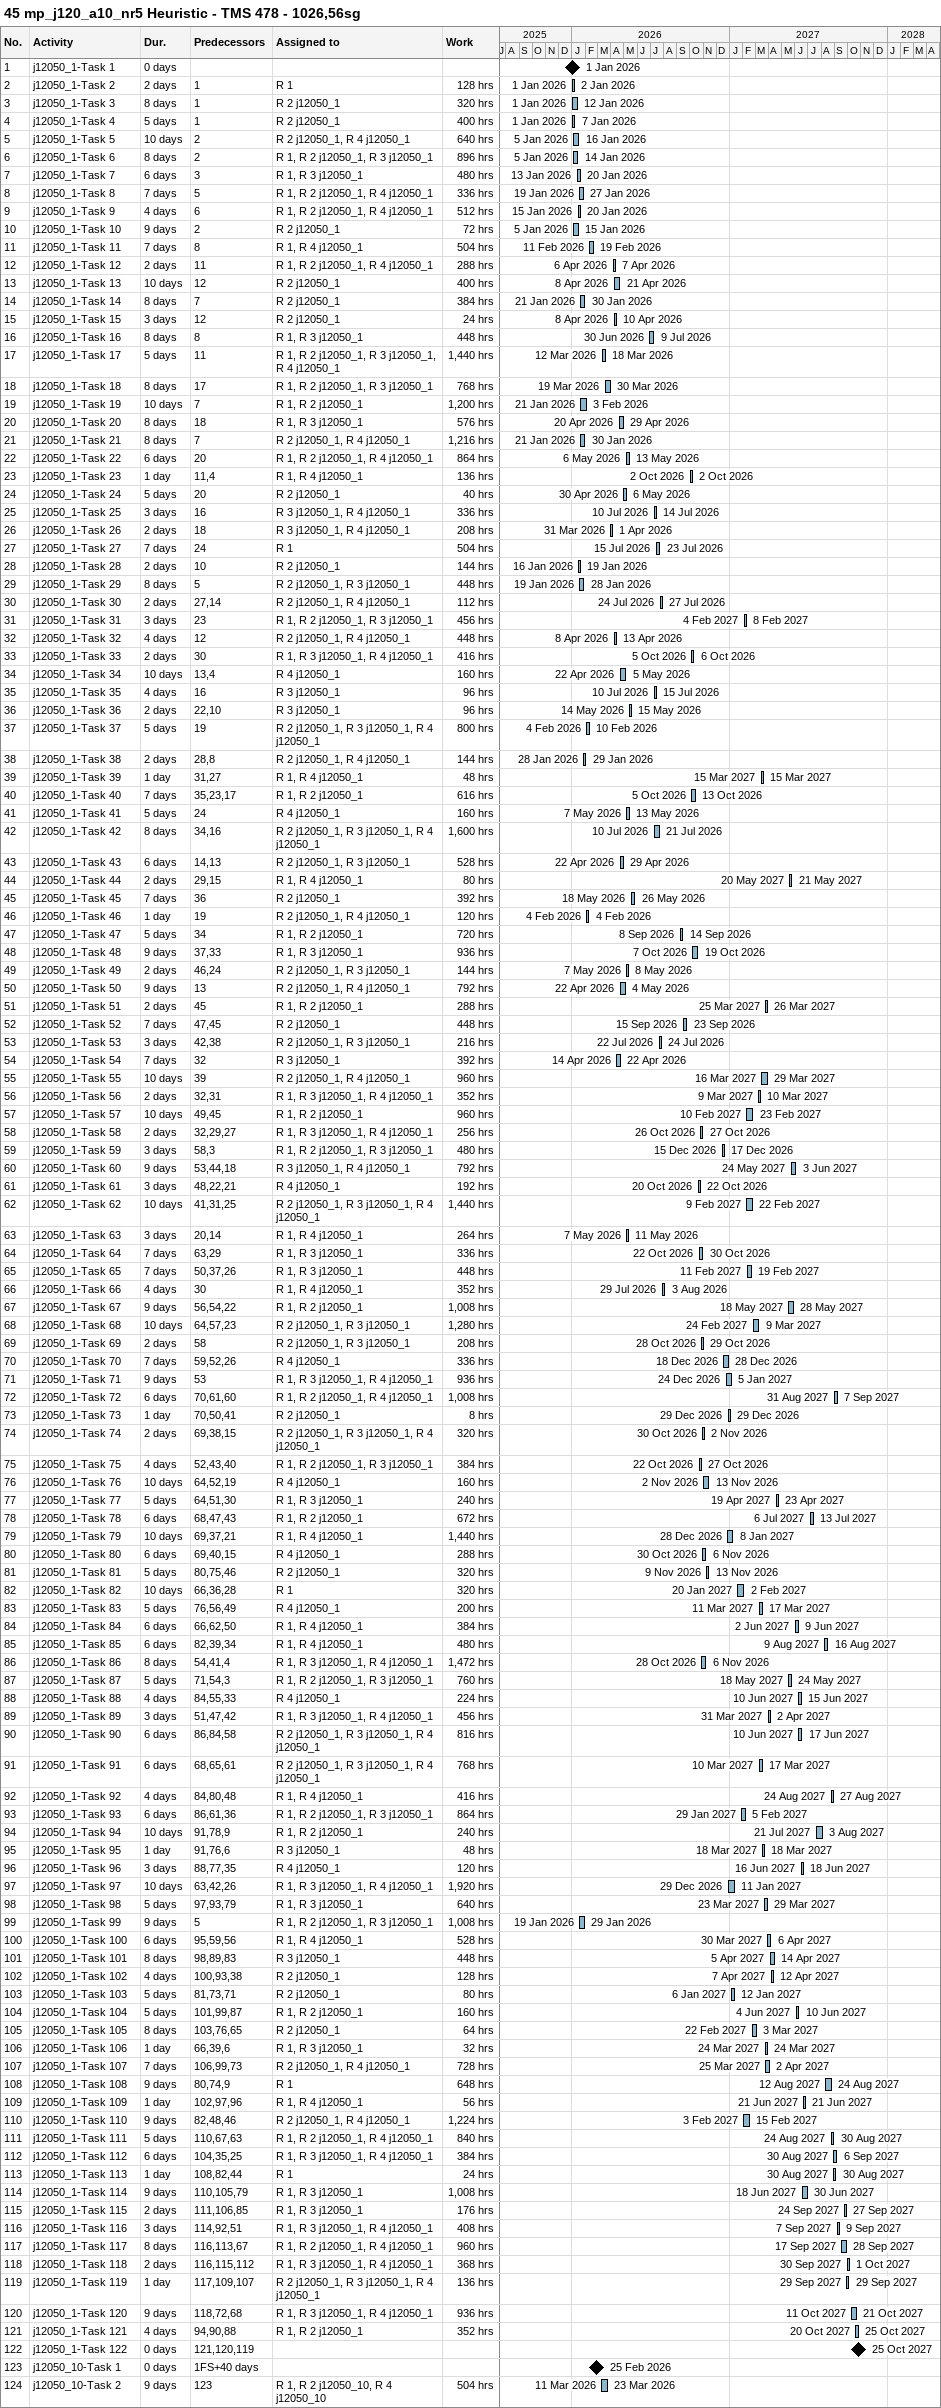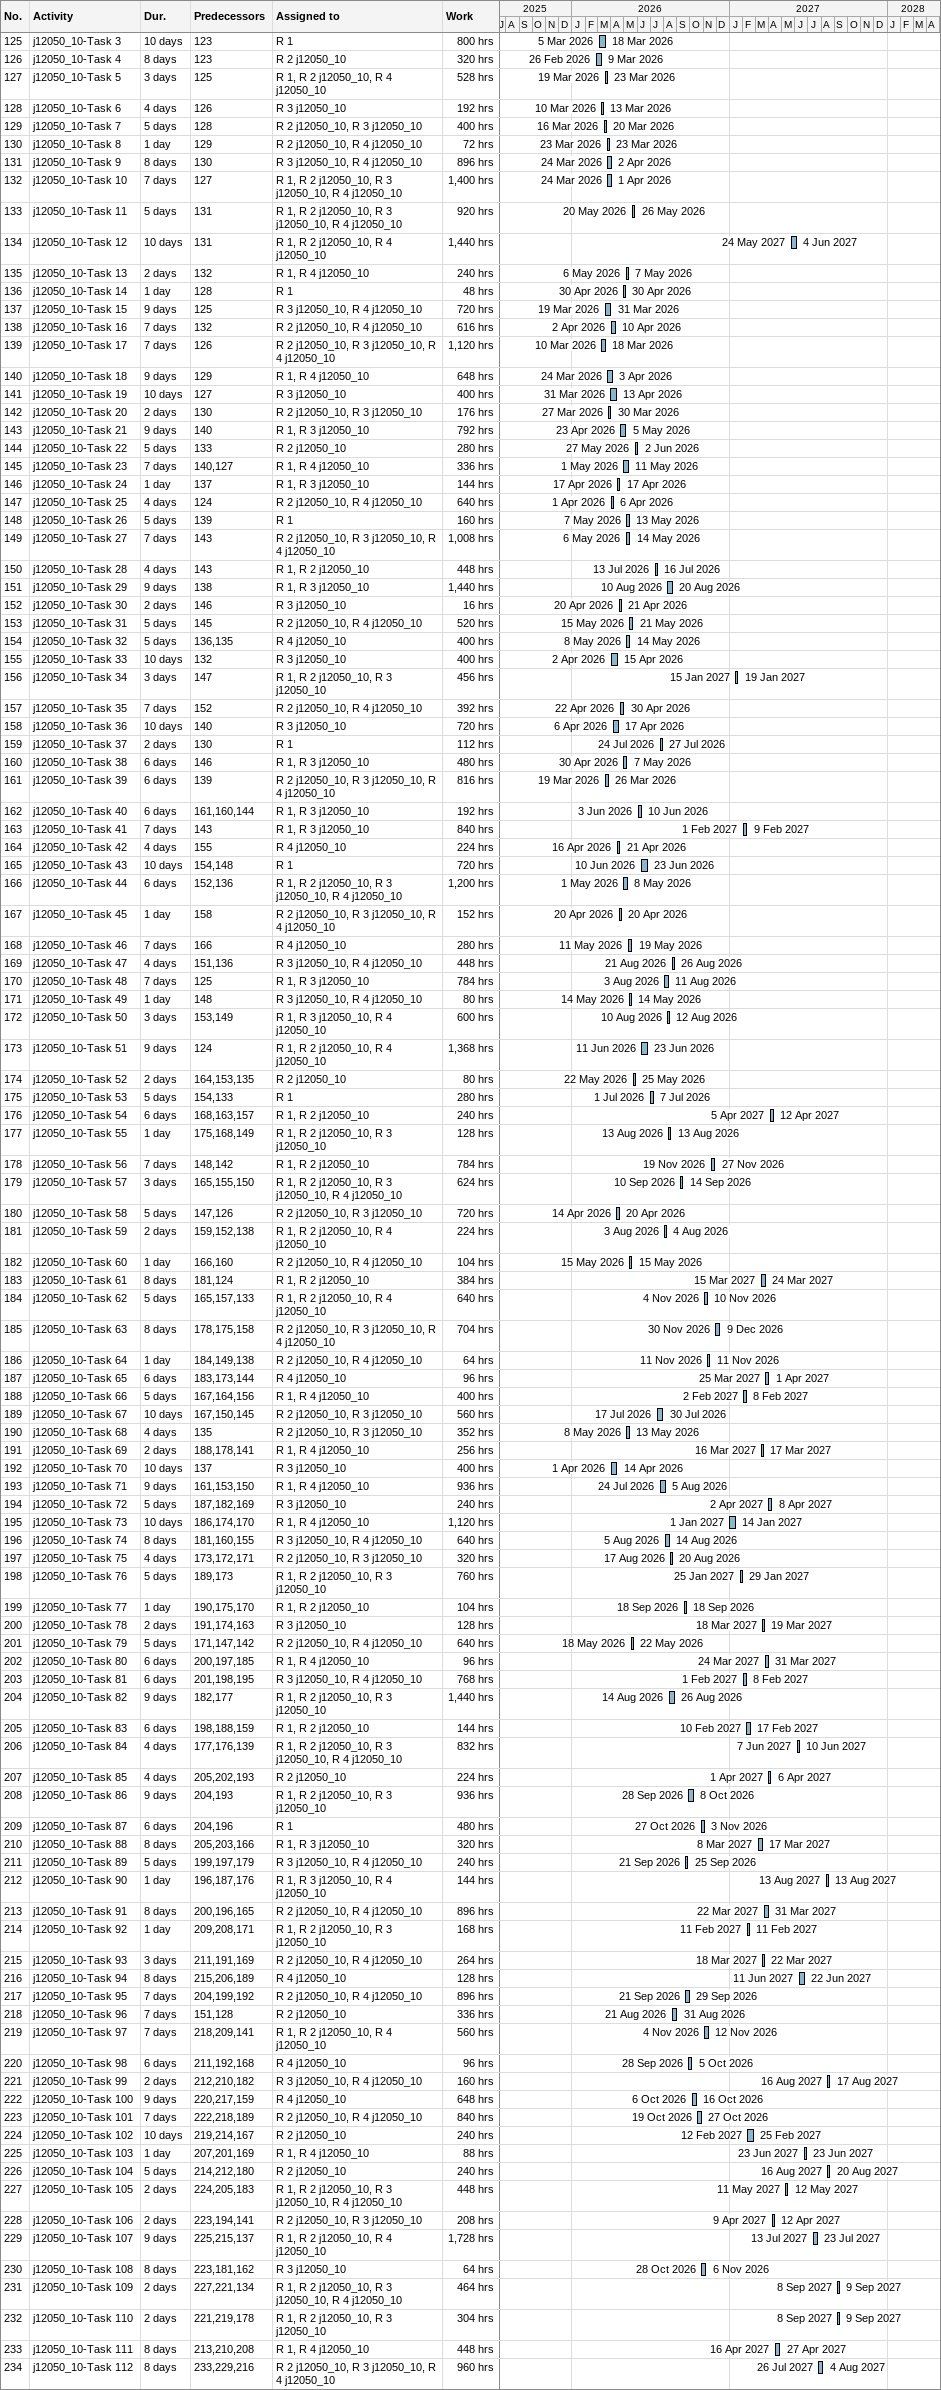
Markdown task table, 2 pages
45 mp_j120_a10_nr5 Heuristic - TMS 478 - 1026,56sg

| ID | Task | Duration | Start | Finish | Predecessors | Resources | Work (h) |
|---|---|---|---|---|---|---|---|
| 1 | j12050_1-Task 1 | 0d | 2026-01-01 | 2026-01-01 |  |  |  |
| 2 | j12050_1-Task 2 | 2d | 2026-01-01 | 2026-01-02 | 1 | R 1 | 128 |
| 3 | j12050_1-Task 3 | 8d | 2026-01-01 | 2026-01-12 | 1 | R 2 j12050_1 | 320 |
| 4 | j12050_1-Task 4 | 5d | 2026-01-01 | 2026-01-07 | 1 | R 2 j12050_1 | 400 |
| 5 | j12050_1-Task 5 | 10d | 2026-01-05 | 2026-01-16 | 2 | R 2 j12050_1, R 4 j12050_1 | 640 |
| 6 | j12050_1-Task 6 | 8d | 2026-01-05 | 2026-01-14 | 2 | R 1, R 2 j12050_1, R 3 j12050_1 | 896 |
| 7 | j12050_1-Task 7 | 6d | 2026-01-13 | 2026-01-20 | 3 | R 1, R 3 j12050_1 | 480 |
| 8 | j12050_1-Task 8 | 7d | 2026-01-19 | 2026-01-27 | 5 | R 1, R 2 j12050_1, R 4 j12050_1 | 336 |
| 9 | j12050_1-Task 9 | 4d | 2026-01-15 | 2026-01-20 | 6 | R 1, R 2 j12050_1, R 4 j12050_1 | 512 |
| 10 | j12050_1-Task 10 | 9d | 2026-01-05 | 2026-01-15 | 2 | R 2 j12050_1 | 72 |
| 11 | j12050_1-Task 11 | 7d | 2026-02-11 | 2026-02-19 | 8 | R 1, R 4 j12050_1 | 504 |
| 12 | j12050_1-Task 12 | 2d | 2026-04-06 | 2026-04-07 | 11 | R 1, R 2 j12050_1, R 4 j12050_1 | 288 |
| 13 | j12050_1-Task 13 | 10d | 2026-04-08 | 2026-04-21 | 12 | R 2 j12050_1 | 400 |
| 14 | j12050_1-Task 14 | 8d | 2026-01-21 | 2026-01-30 | 7 | R 2 j12050_1 | 384 |
| 15 | j12050_1-Task 15 | 3d | 2026-04-08 | 2026-04-10 | 12 | R 2 j12050_1 | 24 |
| 16 | j12050_1-Task 16 | 8d | 2026-06-30 | 2026-07-09 | 8 | R 1, R 3 j12050_1 | 448 |
| 17 | j12050_1-Task 17 | 5d | 2026-03-12 | 2026-03-18 | 11 | R 1, R 2 j12050_1, R 3 j12050_1, R 4 j12050_1 | 1440 |
| 18 | j12050_1-Task 18 | 8d | 2026-03-19 | 2026-03-30 | 17 | R 1, R 2 j12050_1, R 3 j12050_1 | 768 |
| 19 | j12050_1-Task 19 | 10d | 2026-01-21 | 2026-02-03 | 7 | R 1, R 2 j12050_1 | 1200 |
| 20 | j12050_1-Task 20 | 8d | 2026-04-20 | 2026-04-29 | 18 | R 1, R 3 j12050_1 | 576 |
| 21 | j12050_1-Task 21 | 8d | 2026-01-21 | 2026-01-30 | 7 | R 2 j12050_1, R 4 j12050_1 | 1216 |
| 22 | j12050_1-Task 22 | 6d | 2026-05-06 | 2026-05-13 | 20 | R 1, R 2 j12050_1, R 4 j12050_1 | 864 |
| 23 | j12050_1-Task 23 | 1d | 2026-10-02 | 2026-10-02 | 11, 4 | R 1, R 4 j12050_1 | 136 |
| 24 | j12050_1-Task 24 | 5d | 2026-04-30 | 2026-05-06 | 20 | R 2 j12050_1 | 40 |
| 25 | j12050_1-Task 25 | 3d | 2026-07-10 | 2026-07-14 | 16 | R 3 j12050_1, R 4 j12050_1 | 336 |
| 26 | j12050_1-Task 26 | 2d | 2026-03-31 | 2026-04-01 | 18 | R 3 j12050_1, R 4 j12050_1 | 208 |
| 27 | j12050_1-Task 27 | 7d | 2026-07-15 | 2026-07-23 | 24 | R 1 | 504 |
| 28 | j12050_1-Task 28 | 2d | 2026-01-16 | 2026-01-19 | 10 | R 2 j12050_1 | 144 |
| 29 | j12050_1-Task 29 | 8d | 2026-01-19 | 2026-01-28 | 5 | R 2 j12050_1, R 3 j12050_1 | 448 |
| 30 | j12050_1-Task 30 | 2d | 2026-07-24 | 2026-07-27 | 27, 14 | R 2 j12050_1, R 4 j12050_1 | 112 |
| 31 | j12050_1-Task 31 | 3d | 2027-02-04 | 2027-02-08 | 23 | R 1, R 2 j12050_1, R 3 j12050_1 | 456 |
| 32 | j12050_1-Task 32 | 4d | 2026-04-08 | 2026-04-13 | 12 | R 2 j12050_1, R 4 j12050_1 | 448 |
| 33 | j12050_1-Task 33 | 2d | 2026-10-05 | 2026-10-06 | 30 | R 1, R 3 j12050_1, R 4 j12050_1 | 416 |
| 34 | j12050_1-Task 34 | 10d | 2026-04-22 | 2026-05-05 | 13, 4 | R 4 j12050_1 | 160 |
| 35 | j12050_1-Task 35 | 4d | 2026-07-10 | 2026-07-15 | 16 | R 3 j12050_1 | 96 |
| 36 | j12050_1-Task 36 | 2d | 2026-05-14 | 2026-05-15 | 22, 10 | R 3 j12050_1 | 96 |
| 37 | j12050_1-Task 37 | 5d | 2026-02-04 | 2026-02-10 | 19 | R 2 j12050_1, R 3 j12050_1, R 4 j12050_1 | 800 |
| 38 | j12050_1-Task 38 | 2d | 2026-01-28 | 2026-01-29 | 28, 8 | R 2 j12050_1, R 4 j12050_1 | 144 |
| 39 | j12050_1-Task 39 | 1d | 2027-03-15 | 2027-03-15 | 31, 27 | R 1, R 4 j12050_1 | 48 |
| 40 | j12050_1-Task 40 | 7d | 2026-10-05 | 2026-10-13 | 35, 23, 17 | R 1, R 2 j12050_1 | 616 |
| 41 | j12050_1-Task 41 | 5d | 2026-05-07 | 2026-05-13 | 24 | R 4 j12050_1 | 160 |
| 42 | j12050_1-Task 42 | 8d | 2026-07-10 | 2026-07-21 | 34, 16 | R 2 j12050_1, R 3 j12050_1, R 4 j12050_1 | 1600 |
| 43 | j12050_1-Task 43 | 6d | 2026-04-22 | 2026-04-29 | 14, 13 | R 2 j12050_1, R 3 j12050_1 | 528 |
| 44 | j12050_1-Task 44 | 2d | 2027-05-20 | 2027-05-21 | 29, 15 | R 1, R 4 j12050_1 | 80 |
| 45 | j12050_1-Task 45 | 7d | 2026-05-18 | 2026-05-26 | 36 | R 2 j12050_1 | 392 |
| 46 | j12050_1-Task 46 | 1d | 2026-02-04 | 2026-02-04 | 19 | R 2 j12050_1, R 4 j12050_1 | 120 |
| 47 | j12050_1-Task 47 | 5d | 2026-09-08 | 2026-09-14 | 34 | R 1, R 2 j12050_1 | 720 |
| 48 | j12050_1-Task 48 | 9d | 2026-10-07 | 2026-10-19 | 37, 33 | R 1, R 3 j12050_1 | 936 |
| 49 | j12050_1-Task 49 | 2d | 2026-05-07 | 2026-05-08 | 46, 24 | R 2 j12050_1, R 3 j12050_1 | 144 |
| 50 | j12050_1-Task 50 | 9d | 2026-04-22 | 2026-05-04 | 13 | R 2 j12050_1, R 4 j12050_1 | 792 |
| 51 | j12050_1-Task 51 | 2d | 2027-03-25 | 2027-03-26 | 45 | R 1, R 2 j12050_1 | 288 |
| 52 | j12050_1-Task 52 | 7d | 2026-09-15 | 2026-09-23 | 47, 45 | R 2 j12050_1 | 448 |
| 53 | j12050_1-Task 53 | 3d | 2026-07-22 | 2026-07-24 | 42, 38 | R 2 j12050_1, R 3 j12050_1 | 216 |
| 54 | j12050_1-Task 54 | 7d | 2026-04-14 | 2026-04-22 | 32 | R 3 j12050_1 | 392 |
| 55 | j12050_1-Task 55 | 10d | 2027-03-16 | 2027-03-29 | 39 | R 2 j12050_1, R 4 j12050_1 | 960 |
| 56 | j12050_1-Task 56 | 2d | 2027-03-09 | 2027-03-10 | 32, 31 | R 1, R 3 j12050_1, R 4 j12050_1 | 352 |
| 57 | j12050_1-Task 57 | 10d | 2027-02-10 | 2027-02-23 | 49, 45 | R 1, R 2 j12050_1 | 960 |
| 58 | j12050_1-Task 58 | 2d | 2026-10-26 | 2026-10-27 | 32, 29, 27 | R 1, R 3 j12050_1, R 4 j12050_1 | 256 |
| 59 | j12050_1-Task 59 | 3d | 2026-12-15 | 2026-12-17 | 58, 3 | R 1, R 2 j12050_1, R 3 j12050_1 | 480 |
| 60 | j12050_1-Task 60 | 9d | 2027-05-24 | 2027-06-03 | 53, 44, 18 | R 3 j12050_1, R 4 j12050_1 | 792 |
| 61 | j12050_1-Task 61 | 3d | 2026-10-20 | 2026-10-22 | 48, 22, 21 | R 4 j12050_1 | 192 |
| 62 | j12050_1-Task 62 | 10d | 2027-02-09 | 2027-02-22 | 41, 31, 25 | R 2 j12050_1, R 3 j12050_1, R 4 j12050_1 | 1440 |
| 63 | j12050_1-Task 63 | 3d | 2026-05-07 | 2026-05-11 | 20, 14 | R 1, R 4 j12050_1 | 264 |
| 64 | j12050_1-Task 64 | 7d | 2026-10-22 | 2026-10-30 | 63, 29 | R 1, R 3 j12050_1 | 336 |
| 65 | j12050_1-Task 65 | 7d | 2027-02-11 | 2027-02-19 | 50, 37, 26 | R 1, R 3 j12050_1 | 448 |
| 66 | j12050_1-Task 66 | 4d | 2026-07-29 | 2026-08-03 | 30 | R 1, R 4 j12050_1 | 352 |
| 67 | j12050_1-Task 67 | 9d | 2027-05-18 | 2027-05-28 | 56, 54, 22 | R 1, R 2 j12050_1 | 1008 |
| 68 | j12050_1-Task 68 | 10d | 2027-02-24 | 2027-03-09 | 64, 57, 23 | R 2 j12050_1, R 3 j12050_1 | 1280 |
| 69 | j12050_1-Task 69 | 2d | 2026-10-28 | 2026-10-29 | 58 | R 2 j12050_1, R 3 j12050_1 | 208 |
| 70 | j12050_1-Task 70 | 7d | 2026-12-18 | 2026-12-28 | 59, 52, 26 | R 4 j12050_1 | 336 |
| 71 | j12050_1-Task 71 | 9d | 2026-12-24 | 2027-01-05 | 53 | R 1, R 3 j12050_1, R 4 j12050_1 | 936 |
| 72 | j12050_1-Task 72 | 6d | 2027-08-31 | 2027-09-07 | 70, 61, 60 | R 1, R 2 j12050_1, R 4 j12050_1 | 1008 |
| 73 | j12050_1-Task 73 | 1d | 2026-12-29 | 2026-12-29 | 70, 50, 41 | R 2 j12050_1 | 8 |
| 74 | j12050_1-Task 74 | 2d | 2026-10-30 | 2026-11-02 | 69, 38, 15 | R 2 j12050_1, R 3 j12050_1, R 4 j12050_1 | 320 |
| 75 | j12050_1-Task 75 | 4d | 2026-10-22 | 2026-10-27 | 52, 43, 40 | R 1, R 2 j12050_1, R 3 j12050_1 | 384 |
| 76 | j12050_1-Task 76 | 10d | 2026-11-02 | 2026-11-13 | 64, 52, 19 | R 4 j12050_1 | 160 |
| 77 | j12050_1-Task 77 | 5d | 2027-04-19 | 2027-04-23 | 64, 51, 30 | R 1, R 3 j12050_1 | 240 |
| 78 | j12050_1-Task 78 | 6d | 2027-07-06 | 2027-07-13 | 68, 47, 43 | R 1, R 2 j12050_1 | 672 |
| 79 | j12050_1-Task 79 | 10d | 2026-12-28 | 2027-01-08 | 69, 37, 21 | R 1, R 4 j12050_1 | 1440 |
| 80 | j12050_1-Task 80 | 6d | 2026-10-30 | 2026-11-06 | 69, 40, 15 | R 4 j12050_1 | 288 |
| 81 | j12050_1-Task 81 | 5d | 2026-11-09 | 2026-11-13 | 80, 75, 46 | R 2 j12050_1 | 320 |
| 82 | j12050_1-Task 82 | 10d | 2027-01-20 | 2027-02-02 | 66, 36, 28 | R 1 | 320 |
| 83 | j12050_1-Task 83 | 5d | 2027-03-11 | 2027-03-17 | 76, 56, 49 | R 4 j12050_1 | 200 |
| 84 | j12050_1-Task 84 | 6d | 2027-06-02 | 2027-06-09 | 66, 62, 50 | R 1, R 4 j12050_1 | 384 |
| 85 | j12050_1-Task 85 | 6d | 2027-08-09 | 2027-08-16 | 82, 39, 34 | R 1, R 4 j12050_1 | 480 |
| 86 | j12050_1-Task 86 | 8d | 2026-10-28 | 2026-11-06 | 54, 41, 4 | R 1, R 3 j12050_1, R 4 j12050_1 | 1472 |
| 87 | j12050_1-Task 87 | 5d | 2027-05-18 | 2027-05-24 | 71, 54, 3 | R 1, R 2 j12050_1, R 3 j12050_1 | 760 |
| 88 | j12050_1-Task 88 | 4d | 2027-06-10 | 2027-06-15 | 84, 55, 33 | R 4 j12050_1 | 224 |
| 89 | j12050_1-Task 89 | 3d | 2027-03-31 | 2027-04-02 | 51, 47, 42 | R 1, R 3 j12050_1, R 4 j12050_1 | 456 |
| 90 | j12050_1-Task 90 | 6d | 2027-06-10 | 2027-06-17 | 86, 84, 58 | R 2 j12050_1, R 3 j12050_1, R 4 j12050_1 | 816 |
| 91 | j12050_1-Task 91 | 6d | 2027-03-10 | 2027-03-17 | 68, 65, 61 | R 2 j12050_1, R 3 j12050_1, R 4 j12050_1 | 768 |
| 92 | j12050_1-Task 92 | 4d | 2027-08-24 | 2027-08-27 | 84, 80, 48 | R 1, R 4 j12050_1 | 416 |
| 93 | j12050_1-Task 93 | 6d | 2027-01-29 | 2027-02-05 | 86, 61, 36 | R 1, R 2 j12050_1, R 3 j12050_1 | 864 |
| 94 | j12050_1-Task 94 | 10d | 2027-07-21 | 2027-08-03 | 91, 78, 9 | R 1, R 2 j12050_1 | 240 |
| 95 | j12050_1-Task 95 | 1d | 2027-03-18 | 2027-03-18 | 91, 76, 6 | R 3 j12050_1 | 48 |
| 96 | j12050_1-Task 96 | 3d | 2027-06-16 | 2027-06-18 | 88, 77, 35 | R 4 j12050_1 | 120 |
| 97 | j12050_1-Task 97 | 10d | 2026-12-29 | 2027-01-11 | 63, 42, 26 | R 1, R 3 j12050_1, R 4 j12050_1 | 1920 |
| 98 | j12050_1-Task 98 | 5d | 2027-03-23 | 2027-03-29 | 97, 93, 79 | R 1, R 3 j12050_1 | 640 |
| 99 | j12050_1-Task 99 | 9d | 2026-01-19 | 2026-01-29 | 5 | R 1, R 2 j12050_1, R 3 j12050_1 | 1008 |
| 100 | j12050_1-Task 100 | 6d | 2027-03-30 | 2027-04-06 | 95, 59, 56 | R 1, R 4 j12050_1 | 528 |
| 101 | j12050_1-Task 101 | 8d | 2027-04-05 | 2027-04-14 | 98, 89, 83 | R 3 j12050_1 | 448 |
| 102 | j12050_1-Task 102 | 4d | 2027-04-07 | 2027-04-12 | 100, 93, 38 | R 2 j12050_1 | 128 |
| 103 | j12050_1-Task 103 | 5d | 2027-01-06 | 2027-01-12 | 81, 73, 71 | R 2 j12050_1 | 80 |
| 104 | j12050_1-Task 104 | 5d | 2027-06-04 | 2027-06-10 | 101, 99, 87 | R 1, R 2 j12050_1 | 160 |
| 105 | j12050_1-Task 105 | 8d | 2027-02-22 | 2027-03-03 | 103, 76, 65 | R 2 j12050_1 | 64 |
| 106 | j12050_1-Task 106 | 1d | 2027-03-24 | 2027-03-24 | 66, 39, 6 | R 1, R 3 j12050_1 | 32 |
| 107 | j12050_1-Task 107 | 7d | 2027-03-25 | 2027-04-02 | 106, 99, 73 | R 2 j12050_1, R 4 j12050_1 | 728 |
| 108 | j12050_1-Task 108 | 9d | 2027-08-12 | 2027-08-24 | 80, 74, 9 | R 1 | 648 |
| 109 | j12050_1-Task 109 | 1d | 2027-06-21 | 2027-06-21 | 102, 97, 96 | R 1, R 4 j12050_1 | 56 |
| 110 | j12050_1-Task 110 | 9d | 2027-02-03 | 2027-02-15 | 82, 48, 46 | R 2 j12050_1, R 4 j12050_1 | 1224 |
| 111 | j12050_1-Task 111 | 5d | 2027-08-24 | 2027-08-30 | 110, 67, 63 | R 1, R 2 j12050_1, R 4 j12050_1 | 840 |
| 112 | j12050_1-Task 112 | 6d | 2027-08-30 | 2027-09-06 | 104, 35, 25 | R 1, R 3 j12050_1, R 4 j12050_1 | 384 |
| 113 | j12050_1-Task 113 | 1d | 2027-08-30 | 2027-08-30 | 108, 82, 44 | R 1 | 24 |
| 114 | j12050_1-Task 114 | 9d | 2027-06-18 | 2027-06-30 | 110, 105, 79 | R 1, R 3 j12050_1 | 1008 |
| 115 | j12050_1-Task 115 | 2d | 2027-09-24 | 2027-09-27 | 111, 106, 85 | R 1, R 3 j12050_1 | 176 |
| 116 | j12050_1-Task 116 | 3d | 2027-09-07 | 2027-09-09 | 114, 92, 51 | R 1, R 3 j12050_1, R 4 j12050_1 | 408 |
| 117 | j12050_1-Task 117 | 8d | 2027-09-17 | 2027-09-28 | 116, 113, 67 | R 1, R 2 j12050_1, R 4 j12050_1 | 960 |
| 118 | j12050_1-Task 118 | 2d | 2027-09-30 | 2027-10-01 | 116, 115, 112 | R 1, R 3 j12050_1, R 4 j12050_1 | 368 |
| 119 | j12050_1-Task 119 | 1d | 2027-09-29 | 2027-09-29 | 117, 109, 107 | R 2 j12050_1, R 3 j12050_1, R 4 j12050_1 | 136 |
| 120 | j12050_1-Task 120 | 9d | 2027-10-11 | 2027-10-21 | 118, 72, 68 | R 1, R 3 j12050_1, R 4 j12050_1 | 936 |
| 121 | j12050_1-Task 121 | 4d | 2027-10-20 | 2027-10-25 | 94, 90, 88 | R 1, R 2 j12050_1 | 352 |
| 122 | j12050_1-Task 122 | 0d | 2027-10-25 | 2027-10-25 | 121, 120, 119 |  |  |
| 123 | j12050_10-Task 1 | 0d | 2026-02-25 | 2026-02-25 | 1FS+40d |  |  |
| 124 | j12050_10-Task 2 | 9d | 2026-03-11 | 2026-03-23 | 123 | R 1, R 2 j12050_10, R 4 j12050_10 | 504 |
| 125 | j12050_10-Task 3 | 10d | 2026-03-05 | 2026-03-18 | 123 | R 1 | 800 |
| 126 | j12050_10-Task 4 | 8d | 2026-02-26 | 2026-03-09 | 123 | R 2 j12050_10 | 320 |
| 127 | j12050_10-Task 5 | 3d | 2026-03-19 | 2026-03-23 | 125 | R 1, R 2 j12050_10, R 4 j12050_10 | 528 |
| 128 | j12050_10-Task 6 | 4d | 2026-03-10 | 2026-03-13 | 126 | R 3 j12050_10 | 192 |
| 129 | j12050_10-Task 7 | 5d | 2026-03-16 | 2026-03-20 | 128 | R 2 j12050_10, R 3 j12050_10 | 400 |
| 130 | j12050_10-Task 8 | 1d | 2026-03-23 | 2026-03-23 | 129 | R 2 j12050_10, R 4 j12050_10 | 72 |
| 131 | j12050_10-Task 9 | 8d | 2026-03-24 | 2026-04-02 | 130 | R 3 j12050_10, R 4 j12050_10 | 896 |
| 132 | j12050_10-Task 10 | 7d | 2026-03-24 | 2026-04-01 | 127 | R 1, R 2 j12050_10, R 3 j12050_10, R 4 j12050_10 | 1400 |
| 133 | j12050_10-Task 11 | 5d | 2026-05-20 | 2026-05-26 | 131 | R 1, R 2 j12050_10, R 3 j12050_10, R 4 j12050_10 | 920 |
| 134 | j12050_10-Task 12 | 10d | 2027-05-24 | 2027-06-04 | 131 | R 1, R 2 j12050_10, R 4 j12050_10 | 1440 |
| 135 | j12050_10-Task 13 | 2d | 2026-05-06 | 2026-05-07 | 132 | R 1, R 4 j12050_10 | 240 |
| 136 | j12050_10-Task 14 | 1d | 2026-04-30 | 2026-04-30 | 128 | R 1 | 48 |
| 137 | j12050_10-Task 15 | 9d | 2026-03-19 | 2026-03-31 | 125 | R 3 j12050_10, R 4 j12050_10 | 720 |
| 138 | j12050_10-Task 16 | 7d | 2026-04-02 | 2026-04-10 | 132 | R 2 j12050_10, R 4 j12050_10 | 616 |
| 139 | j12050_10-Task 17 | 7d | 2026-03-10 | 2026-03-18 | 126 | R 2 j12050_10, R 3 j12050_10, R 4 j12050_10 | 1120 |
| 140 | j12050_10-Task 18 | 9d | 2026-03-24 | 2026-04-03 | 129 | R 1, R 4 j12050_10 | 648 |
| 141 | j12050_10-Task 19 | 10d | 2026-03-31 | 2026-04-13 | 127 | R 3 j12050_10 | 400 |
| 142 | j12050_10-Task 20 | 2d | 2026-03-27 | 2026-03-30 | 130 | R 2 j12050_10, R 3 j12050_10 | 176 |
| 143 | j12050_10-Task 21 | 9d | 2026-04-23 | 2026-05-05 | 140 | R 1, R 3 j12050_10 | 792 |
| 144 | j12050_10-Task 22 | 5d | 2026-05-27 | 2026-06-02 | 133 | R 2 j12050_10 | 280 |
| 145 | j12050_10-Task 23 | 7d | 2026-05-01 | 2026-05-11 | 140, 127 | R 1, R 4 j12050_10 | 336 |
| 146 | j12050_10-Task 24 | 1d | 2026-04-17 | 2026-04-17 | 137 | R 1, R 3 j12050_10 | 144 |
| 147 | j12050_10-Task 25 | 4d | 2026-04-01 | 2026-04-06 | 124 | R 2 j12050_10, R 4 j12050_10 | 640 |
| 148 | j12050_10-Task 26 | 5d | 2026-05-07 | 2026-05-13 | 139 | R 1 | 160 |
| 149 | j12050_10-Task 27 | 7d | 2026-05-06 | 2026-05-14 | 143 | R 2 j12050_10, R 3 j12050_10, R 4 j12050_10 | 1008 |
| 150 | j12050_10-Task 28 | 4d | 2026-07-13 | 2026-07-16 | 143 | R 1, R 2 j12050_10 | 448 |
| 151 | j12050_10-Task 29 | 9d | 2026-08-10 | 2026-08-20 | 138 | R 1, R 3 j12050_10 | 1440 |
| 152 | j12050_10-Task 30 | 2d | 2026-04-20 | 2026-04-21 | 146 | R 3 j12050_10 | 16 |
| 153 | j12050_10-Task 31 | 5d | 2026-05-15 | 2026-05-21 | 145 | R 2 j12050_10, R 4 j12050_10 | 520 |
| 154 | j12050_10-Task 32 | 5d | 2026-05-08 | 2026-05-14 | 136, 135 | R 4 j12050_10 | 400 |
| 155 | j12050_10-Task 33 | 10d | 2026-04-02 | 2026-04-15 | 132 | R 3 j12050_10 | 400 |
| 156 | j12050_10-Task 34 | 3d | 2027-01-15 | 2027-01-19 | 147 | R 1, R 2 j12050_10, R 3 j12050_10 | 456 |
| 157 | j12050_10-Task 35 | 7d | 2026-04-22 | 2026-04-30 | 152 | R 2 j12050_10, R 4 j12050_10 | 392 |
| 158 | j12050_10-Task 36 | 10d | 2026-04-06 | 2026-04-17 | 140 | R 3 j12050_10 | 720 |
| 159 | j12050_10-Task 37 | 2d | 2026-07-24 | 2026-07-27 | 130 | R 1 | 112 |
| 160 | j12050_10-Task 38 | 6d | 2026-04-30 | 2026-05-07 | 146 | R 1, R 3 j12050_10 | 480 |
| 161 | j12050_10-Task 39 | 6d | 2026-03-19 | 2026-03-26 | 139 | R 2 j12050_10, R 3 j12050_10, R 4 j12050_10 | 816 |
| 162 | j12050_10-Task 40 | 6d | 2026-06-03 | 2026-06-10 | 161, 160, 144 | R 1, R 3 j12050_10 | 192 |
| 163 | j12050_10-Task 41 | 7d | 2027-02-01 | 2027-02-09 | 143 | R 1, R 3 j12050_10 | 840 |
| 164 | j12050_10-Task 42 | 4d | 2026-04-16 | 2026-04-21 | 155 | R 4 j12050_10 | 224 |
| 165 | j12050_10-Task 43 | 10d | 2026-06-10 | 2026-06-23 | 154, 148 | R 1 | 720 |
| 166 | j12050_10-Task 44 | 6d | 2026-05-01 | 2026-05-08 | 152, 136 | R 1, R 2 j12050_10, R 3 j12050_10, R 4 j12050_10 | 1200 |
| 167 | j12050_10-Task 45 | 1d | 2026-04-20 | 2026-04-20 | 158 | R 2 j12050_10, R 3 j12050_10, R 4 j12050_10 | 152 |
| 168 | j12050_10-Task 46 | 7d | 2026-05-11 | 2026-05-19 | 166 | R 4 j12050_10 | 280 |
| 169 | j12050_10-Task 47 | 4d | 2026-08-21 | 2026-08-26 | 151, 136 | R 3 j12050_10, R 4 j12050_10 | 448 |
| 170 | j12050_10-Task 48 | 7d | 2026-08-03 | 2026-08-11 | 125 | R 1, R 3 j12050_10 | 784 |
| 171 | j12050_10-Task 49 | 1d | 2026-05-14 | 2026-05-14 | 148 | R 3 j12050_10, R 4 j12050_10 | 80 |
| 172 | j12050_10-Task 50 | 3d | 2026-08-10 | 2026-08-12 | 153, 149 | R 1, R 3 j12050_10, R 4 j12050_10 | 600 |
| 173 | j12050_10-Task 51 | 9d | 2026-06-11 | 2026-06-23 | 124 | R 1, R 2 j12050_10, R 4 j12050_10 | 1368 |
| 174 | j12050_10-Task 52 | 2d | 2026-05-22 | 2026-05-25 | 164, 153, 135 | R 2 j12050_10 | 80 |
| 175 | j12050_10-Task 53 | 5d | 2026-07-01 | 2026-07-07 | 154, 133 | R 1 | 280 |
| 176 | j12050_10-Task 54 | 6d | 2027-04-05 | 2027-04-12 | 168, 163, 157 | R 1, R 2 j12050_10 | 240 |
| 177 | j12050_10-Task 55 | 1d | 2026-08-13 | 2026-08-13 | 175, 168, 149 | R 1, R 2 j12050_10, R 3 j12050_10 | 128 |
| 178 | j12050_10-Task 56 | 7d | 2026-11-19 | 2026-11-27 | 148, 142 | R 1, R 2 j12050_10 | 784 |
| 179 | j12050_10-Task 57 | 3d | 2026-09-10 | 2026-09-14 | 165, 155, 150 | R 1, R 2 j12050_10, R 3 j12050_10, R 4 j12050_10 | 624 |
| 180 | j12050_10-Task 58 | 5d | 2026-04-14 | 2026-04-20 | 147, 126 | R 2 j12050_10, R 3 j12050_10 | 720 |
| 181 | j12050_10-Task 59 | 2d | 2026-08-03 | 2026-08-04 | 159, 152, 138 | R 1, R 2 j12050_10, R 4 j12050_10 | 224 |
| 182 | j12050_10-Task 60 | 1d | 2026-05-15 | 2026-05-15 | 166, 160 | R 2 j12050_10, R 4 j12050_10 | 104 |
| 183 | j12050_10-Task 61 | 8d | 2027-03-15 | 2027-03-24 | 181, 124 | R 1, R 2 j12050_10 | 384 |
| 184 | j12050_10-Task 62 | 5d | 2026-11-04 | 2026-11-10 | 165, 157, 133 | R 1, R 2 j12050_10, R 4 j12050_10 | 640 |
| 185 | j12050_10-Task 63 | 8d | 2026-11-30 | 2026-12-09 | 178, 175, 158 | R 2 j12050_10, R 3 j12050_10, R 4 j12050_10 | 704 |
| 186 | j12050_10-Task 64 | 1d | 2026-11-11 | 2026-11-11 | 184, 149, 138 | R 2 j12050_10, R 4 j12050_10 | 64 |
| 187 | j12050_10-Task 65 | 6d | 2027-03-25 | 2027-04-01 | 183, 173, 144 | R 4 j12050_10 | 96 |
| 188 | j12050_10-Task 66 | 5d | 2027-02-02 | 2027-02-08 | 167, 164, 156 | R 1, R 4 j12050_10 | 400 |
| 189 | j12050_10-Task 67 | 10d | 2026-07-17 | 2026-07-30 | 167, 150, 145 | R 2 j12050_10, R 3 j12050_10 | 560 |
| 190 | j12050_10-Task 68 | 4d | 2026-05-08 | 2026-05-13 | 135 | R 2 j12050_10, R 3 j12050_10 | 352 |
| 191 | j12050_10-Task 69 | 2d | 2027-03-16 | 2027-03-17 | 188, 178, 141 | R 1, R 4 j12050_10 | 256 |
| 192 | j12050_10-Task 70 | 10d | 2026-04-01 | 2026-04-14 | 137 | R 3 j12050_10 | 400 |
| 193 | j12050_10-Task 71 | 9d | 2026-07-24 | 2026-08-05 | 161, 153, 150 | R 1, R 4 j12050_10 | 936 |
| 194 | j12050_10-Task 72 | 5d | 2027-04-02 | 2027-04-08 | 187, 182, 169 | R 3 j12050_10 | 240 |
| 195 | j12050_10-Task 73 | 10d | 2027-01-01 | 2027-01-14 | 186, 174, 170 | R 1, R 4 j12050_10 | 1120 |
| 196 | j12050_10-Task 74 | 8d | 2026-08-05 | 2026-08-14 | 181, 160, 155 | R 3 j12050_10, R 4 j12050_10 | 640 |
| 197 | j12050_10-Task 75 | 4d | 2026-08-17 | 2026-08-20 | 173, 172, 171 | R 2 j12050_10, R 3 j12050_10 | 320 |
| 198 | j12050_10-Task 76 | 5d | 2027-01-25 | 2027-01-29 | 189, 173 | R 1, R 2 j12050_10, R 3 j12050_10 | 760 |
| 199 | j12050_10-Task 77 | 1d | 2026-09-18 | 2026-09-18 | 190, 175, 170 | R 1, R 2 j12050_10 | 104 |
| 200 | j12050_10-Task 78 | 2d | 2027-03-18 | 2027-03-19 | 191, 174, 163 | R 3 j12050_10 | 128 |
| 201 | j12050_10-Task 79 | 5d | 2026-05-18 | 2026-05-22 | 171, 147, 142 | R 2 j12050_10, R 4 j12050_10 | 640 |
| 202 | j12050_10-Task 80 | 6d | 2027-03-24 | 2027-03-31 | 200, 197, 185 | R 1, R 4 j12050_10 | 96 |
| 203 | j12050_10-Task 81 | 6d | 2027-02-01 | 2027-02-08 | 201, 198, 195 | R 3 j12050_10, R 4 j12050_10 | 768 |
| 204 | j12050_10-Task 82 | 9d | 2026-08-14 | 2026-08-26 | 182, 177 | R 1, R 2 j12050_10, R 3 j12050_10 | 1440 |
| 205 | j12050_10-Task 83 | 6d | 2027-02-10 | 2027-02-17 | 198, 188, 159 | R 1, R 2 j12050_10 | 144 |
| 206 | j12050_10-Task 84 | 4d | 2027-06-07 | 2027-06-10 | 177, 176, 139 | R 1, R 2 j12050_10, R 3 j12050_10, R 4 j12050_10 | 832 |
| 207 | j12050_10-Task 85 | 4d | 2027-04-01 | 2027-04-06 | 205, 202, 193 | R 2 j12050_10 | 224 |
| 208 | j12050_10-Task 86 | 9d | 2026-09-28 | 2026-10-08 | 204, 193 | R 1, R 2 j12050_10, R 3 j12050_10 | 936 |
| 209 | j12050_10-Task 87 | 6d | 2026-10-27 | 2026-11-03 | 204, 196 | R 1 | 480 |
| 210 | j12050_10-Task 88 | 8d | 2027-03-08 | 2027-03-17 | 205, 203, 166 | R 1, R 3 j12050_10 | 320 |
| 211 | j12050_10-Task 89 | 5d | 2026-09-21 | 2026-09-25 | 199, 197, 179 | R 3 j12050_10, R 4 j12050_10 | 240 |
| 212 | j12050_10-Task 90 | 1d | 2027-08-13 | 2027-08-13 | 196, 187, 176 | R 1, R 3 j12050_10, R 4 j12050_10 | 144 |
| 213 | j12050_10-Task 91 | 8d | 2027-03-22 | 2027-03-31 | 200, 196, 165 | R 2 j12050_10, R 4 j12050_10 | 896 |
| 214 | j12050_10-Task 92 | 1d | 2027-02-11 | 2027-02-11 | 209, 208, 171 | R 1, R 2 j12050_10, R 3 j12050_10 | 168 |
| 215 | j12050_10-Task 93 | 3d | 2027-03-18 | 2027-03-22 | 211, 191, 169 | R 2 j12050_10, R 4 j12050_10 | 264 |
| 216 | j12050_10-Task 94 | 8d | 2027-06-11 | 2027-06-22 | 215, 206, 189 | R 4 j12050_10 | 128 |
| 217 | j12050_10-Task 95 | 7d | 2026-09-21 | 2026-09-29 | 204, 199, 192 | R 2 j12050_10, R 4 j12050_10 | 896 |
| 218 | j12050_10-Task 96 | 7d | 2026-08-21 | 2026-08-31 | 151, 128 | R 2 j12050_10 | 336 |
| 219 | j12050_10-Task 97 | 7d | 2026-11-04 | 2026-11-12 | 218, 209, 141 | R 1, R 2 j12050_10, R 4 j12050_10 | 560 |
| 220 | j12050_10-Task 98 | 6d | 2026-09-28 | 2026-10-05 | 211, 192, 168 | R 4 j12050_10 | 96 |
| 221 | j12050_10-Task 99 | 2d | 2027-08-16 | 2027-08-17 | 212, 210, 182 | R 3 j12050_10, R 4 j12050_10 | 160 |
| 222 | j12050_10-Task 100 | 9d | 2026-10-06 | 2026-10-16 | 220, 217, 159 | R 4 j12050_10 | 648 |
| 223 | j12050_10-Task 101 | 7d | 2026-10-19 | 2026-10-27 | 222, 218, 189 | R 2 j12050_10, R 4 j12050_10 | 840 |
| 224 | j12050_10-Task 102 | 10d | 2027-02-12 | 2027-02-25 | 219, 214, 167 | R 2 j12050_10 | 240 |
| 225 | j12050_10-Task 103 | 1d | 2027-06-23 | 2027-06-23 | 207, 201, 169 | R 1, R 4 j12050_10 | 88 |
| 226 | j12050_10-Task 104 | 5d | 2027-08-16 | 2027-08-20 | 214, 212, 180 | R 2 j12050_10 | 240 |
| 227 | j12050_10-Task 105 | 2d | 2027-05-11 | 2027-05-12 | 224, 205, 183 | R 1, R 2 j12050_10, R 3 j12050_10, R 4 j12050_10 | 448 |
| 228 | j12050_10-Task 106 | 2d | 2027-04-09 | 2027-04-12 | 223, 194, 141 | R 2 j12050_10, R 3 j12050_10 | 208 |
| 229 | j12050_10-Task 107 | 9d | 2027-07-13 | 2027-07-23 | 225, 215, 137 | R 1, R 2 j12050_10, R 4 j12050_10 | 1728 |
| 230 | j12050_10-Task 108 | 8d | 2026-10-28 | 2026-11-06 | 223, 181, 162 | R 3 j12050_10 | 64 |
| 231 | j12050_10-Task 109 | 2d | 2027-09-08 | 2027-09-09 | 227, 221, 134 | R 1, R 2 j12050_10, R 3 j12050_10, R 4 j12050_10 | 464 |
| 232 | j12050_10-Task 110 | 2d | 2027-09-08 | 2027-09-09 | 221, 219, 178 | R 1, R 2 j12050_10, R 3 j12050_10 | 304 |
| 233 | j12050_10-Task 111 | 8d | 2027-04-16 | 2027-04-27 | 213, 210, 208 | R 1, R 4 j12050_10 | 448 |
| 234 | j12050_10-Task 112 | 8d | 2027-07-26 | 2027-08-04 | 233, 229, 216 | R 2 j12050_10, R 3 j12050_10, R 4 j12050_10 | 960 |
